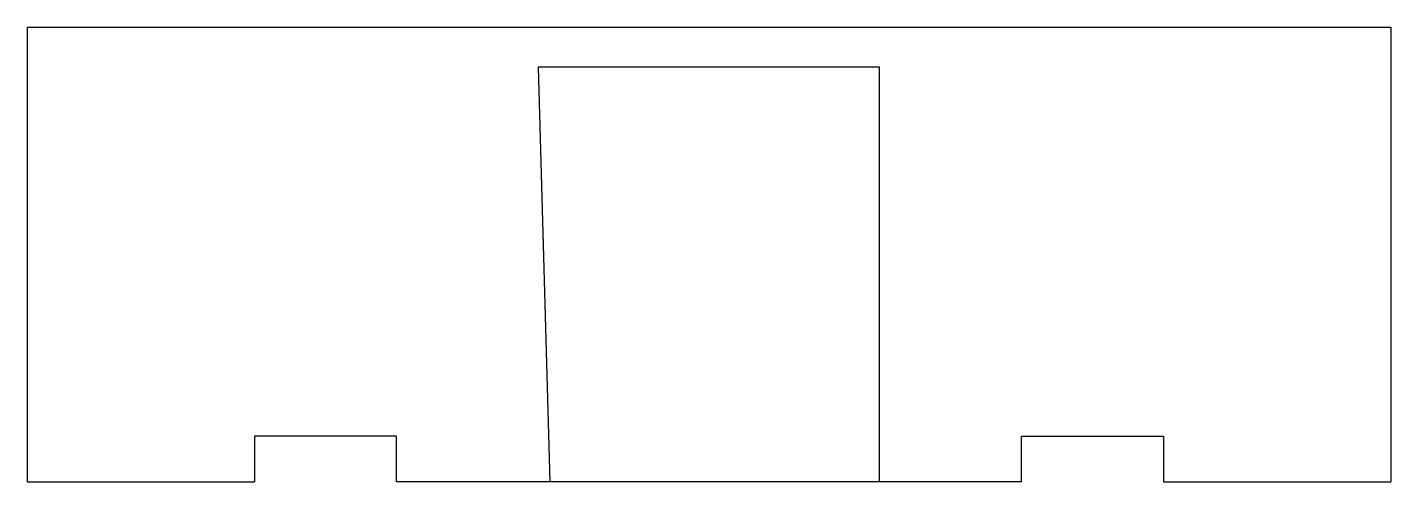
# Model space of a CAD drawing. Header units: millimetres. Extents: x -120 to 120, y 0 to 80.
import ezdxf

# ---------------------------------------------------------------- set-up
doc = ezdxf.new("R2010")
doc.units = ezdxf.units.MM

msp = doc.modelspace()

# ---------------------------------------------------------------- linework, layer by layer
at = {"color": 7, "linetype": 'Continuous', "lineweight": 25}
for p, q in [((-120, 80), (-120, 0)), ((-120, 80), (120, 80)), ((120, 80), (120, 0)), ((30, 72.97), (-30.07, 72.97)), ((-30.07, 72.97), (-28.04, 0)), ((30, 0), (30, 72.97)), ((-55, 8), (-80, 8)), ((-80, 8), (-80, 0)), ((-55, 0), (-55, 8)), ((55, 8), (80, 8)), ((55, 0), (55, 8)), ((80, 8), (80, 0)), ((-120, 0), (-80, 0)), ((55, 0), (-55, 0)), ((80, 0), (120, 0))]:
    msp.add_line(p, q, dxfattribs=at)

doc.saveas('drawing.dxf')
